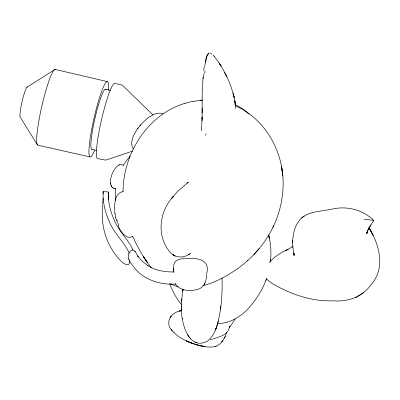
<?xml version="1.0" encoding="UTF-8"?>
<svg xmlns="http://www.w3.org/2000/svg" width="400" height="400" viewBox="0 0 400 400"><rect width="100%" height="100%" fill="white"/><g stroke="black" fill="none" stroke-linecap="round" stroke-linejoin="round"><path stroke-width="0.6" d="M181.475 306.025C180.42 320.26 187.685 351.88 207.665 340.975C215.895 334.285 217.96 323.13 219.845 313.25C221.855 301.65 222.405 289.835 222.025 278.08M201.415 130.86L202.07 119.115L202.165 107.895M202.12 113.14L202.22 91.845L203.05 77.215M181.47 306.49L181.92 297.79L183.015 289.225M103.19 193.805L103.205 191.52L108.455 192.035L108.215 199.555M173.38 271.94C173.525 267.84 172.82 262.02 177.435 260.005C182.515 257.88 188.245 258.28 193.615 258.6C203.09 258.71 209.605 263.5 206.61 273.825M173.375 272.135L173.39 271.72M202.07 119.115L202.155 117.06L201.995 120.835M205.8 135.41L205.865 133.805M103.01 198.12L102.68 203.87M123.04 192.035C123.095 151.13 150.985 109.295 192.635 101.455M367.555 230.49L367.425 232.83L367.4 230.495M206.745 274.44C206.455 279.855 204.945 286.345 199.485 288.74C191.695 291.665 180.04 291.515 175.2 283.62M102.61 204.87C101.495 217.06 102.655 229.63 107.62 240.92C110.37 247.34 114.015 253.415 118.675 258.63C121.375 261.12 124.39 265.43 128.5 264.625L129.495 263.09L129.845 260.74M203.515 78.475L203.89 73.71M181.635 301.455L181.835 298.78M293.97 253.02L294.075 255.44L292.62 245.055L292.65 240.17L292.575 242.32C292.86 233.63 295.06 224.1 301.615 217.96C309.885 211.165 321.07 211.41 331.055 209.335C346.3 205.465 362.39 209.515 373.805 220.335L368.595 228.845L366.745 233.005L367.765 230.395L366.82 233.84L367.475 230.465M115.765 189.165L115.54 200.735M108.41 192.01C107.88 201.705 110.365 211.41 114.315 220.21C118.735 231.315 128.33 239.335 133.04 250.175M103.155 191.505C102.53 201.925 105.17 212.38 109.43 221.835C114.075 233.575 124.265 241.97 129.365 253.335M203.75 70.51L204.315 66.41M220.47 309.285L220.905 306.07M204.765 65.91C205.965 61.765 205.09 55.29 209.25 52.82M270.39 261.64C271.515 252.745 270.835 243.61 268.61 234.93M182.69 291.265L183.02 289.205L182.825 290.395L182.9 289.96M182.825 290.395L183.025 289.185M205.63 62.21L207.01 56.155L208.675 53.18M217.555 323.755L218.27 321.035M226.525 332.64L225.2 336.445L222.39 341.3L219.51 344.295L216.305 346.17L212.67 347.05L207.41 347.045L197.315 344.975L205.11 346.75M216.6 326.86L217.405 324.305M217.605 323.475C230.175 323.74 241.36 316.225 249.495 307.23C256.635 298.82 262.85 289.405 266.41 278.89M265.875 280.535L266.615 278.27M215.54 329.75L216.35 327.595L215.445 330M203.065 285.68C213.88 282.825 223.95 277.685 233.265 271.57L233.74 271.26C260.25 254.155 279.53 225.415 282.505 193.72C286.98 158.325 268.385 120.27 235.155 105.625M235.065 318.86L232.885 322.665L229.38 327.485L229.945 326.245C228.97 329.1 227.885 332.25 225.21 333.965M225.2 336.445L224.355 338.195M272.875 227.425L273.7 225.76M204 284.835L205.095 282.725M367.65 230.45L370.865 224.8M123.36 165.28L126.63 160.43L129.95 156.565M138.21 127.9C134.29 133.595 129.125 141.83 133.195 148.68M222.39 341.3L222.965 340.5M139.81 125.85C145.515 119.55 153.79 111.195 163.13 113.545M137.49 128.825L140.48 124.985M222.32 341.39L221.775 342.065L222.25 341.48M253.86 254.595L259.22 248.56M129.05 157.535L129.905 156.61M269.265 262.515C274.36 256.695 280.905 252.34 288.045 249.425L285.385 250.735L290.515 247.915L292.81 246.225M266.46 279.045L272.615 283.795C290.97 294.275 311.675 301.675 333.08 300.795C347.205 302.11 362.15 297.21 370.545 285.295C386.005 268.555 379.455 244.825 368.865 227.34M292.835 246.335L292.04 247.12L292.915 246.38M189.695 253.92C182.89 259.13 172.26 257.63 168.14 249.685C156.42 233.435 160.095 210.57 173.325 196.35L171.62 198.54L177.48 191.565L188.415 182.075M247.335 260.78L247.895 260.32M304.145 216.16L301.615 217.96M187.15 183.11L188.155 182.37L187.555 182.805M224.745 334.35L221.305 336.105M188.645 254.605L190.975 253.065M26.875 87.255L55.04 69.415L107.31 81.59M363.735 292.57L355.515 297.75M132.665 236.445L130.52 237.39L127.17 236.955M119.055 165.06C112.625 167.585 105.05 187.67 115.875 188.825M119.605 164.835L121.995 164.64L123.725 165.565M118.87 165.135L119.755 164.775M220.82 336.32L213.265 338.93M215.47 346.46L216.205 346.205M132.315 151.205L105.71 160.115L97.455 158.575A38.615 4.835 -77.1 0 1 101.715 118.865A38.615 4.835 -77.1 0 1 114.925 83.375L122.385 85.15L152.98 114.98M181.945 310.465C169.76 312.145 163.55 324.28 174.22 332.77M184.99 103.41L185.25 103.35M192.675 101.445L202.065 100.175M210.24 339.47L212.735 339.09M200.225 100.275L202.205 100.155M115.2 188.865L115.795 188.835M174.14 271.945C165.035 272.175 155.58 270.53 147.74 265.675L148.09 265.885L141.785 260.82L137.7 255.93L138.115 256.5C136.345 254.215 134.445 247.35 130.555 250.89C126.15 254.925 128.905 261.225 132.305 264.945C141.65 279.25 159.57 285.275 176.04 283.99M123.05 191.605C113.675 193.14 114.39 206.58 114.97 213.575M363.99 219.32L373.805 220.335M91.795 149.33L96.515 150.38M89.97 156.885L38.125 145.27A38.895 4.87 -77.1 0 1 41.465 107.895A38.895 4.87 -77.1 0 1 55.04 69.415M202.67 346.305L200.115 345.725M105.645 89.2L110.465 90.335M178.335 286.835L175.415 285.995L170.435 283.74M191.735 343.135L197.45 345.015C189.465 342.66 180.335 338.92 173.95 332.51M196.435 342.655L195.365 342.215M234.77 104.325L243.09 109.065L248.95 114.06M126.745 236.595C122.425 234.485 119.99 229.97 118.2 225.71M113.355 188.335L113.775 188.55M173.205 254.905L175.07 255.99M210.505 53.21L210.8 53.41M211 53.565L211.31 53.825M212.965 54.925L214.26 56.315M211.415 53.925L211.74 54.235M112.595 187.745L112.145 187.245M214.035 56.045C225.645 71.065 234.175 89.385 235.66 108.45M189.11 336.925L190.405 338.49M151.525 267.885L147.895 263.35L143.38 256.445L147.3 262.42C141.495 254.215 136.645 245.335 132.68 236.105M181.62 304.685C176.415 298.505 172.53 291.31 169.685 283.77M171.355 329.46L172.285 330.675M128.655 258.94L129.1 259.56M187.645 334.79L188.85 336.59M37.33 144.725L20.39 117.395A15.65 1.96 -77.1 0 1 22.185 101.11A15.65 1.96 -77.1 0 1 27.52 86.94M224.575 72.545L226.685 76.91M134.855 251.14L135.165 251.91M268.65 235.29L269.52 238.77L268.62 235.135M114.9 213.12L116.56 221.285M115.56 217.16L115.605 217.46M110.69 182.91L110.85 184.08M182.225 318.17L182.295 318.735M293.94 252.95L294.075 255.44M181.475 307.83L181.555 310.945M173.49 268.345L173.51 271.1M92.215 149.295A30.855 3.865 -77.1 0 1 95.04 118.03A30.855 3.865 -77.1 0 1 105.99 89.495M94.615 150.2A38.645 4.84 -77.1 0 1 89.485 143.515A38.645 4.84 -77.1 0 1 101.18 92.735A38.645 4.84 -77.1 0 1 108.43 90.215M118.84 225.67A31.79 21.815 45.6 0 1 117.405 221.42M117.195 220.57A31.79 21.815 45.6 0 1 117.005 219.72M204.795 73.185A68.535 21.465 -79.9 0 1 205.035 70.805M270.72 259.23L270.4 261.705L270.72 259.23M171.02 316.23L170.205 317.23L171.02 316.23M179.74 311.085L179.45 311.175L181.045 310.69L179.74 311.085M191.94 343.215L188.935 342.03L191.94 343.215M189.18 342.135L186.185 340.805L189.18 342.135M174.895 255.885L173.035 254.775L174.895 255.885M219.7 63.785L219.205 62.995L221.065 65.98L219.7 63.785M371.365 232.11L369.135 227.885L373.065 235.43L371.365 232.11M111.745 186.64L111.345 185.815L111.745 186.64M233.89 96.1L233.125 93.2L234.24 97.53L233.89 96.1M235.28 103.94L234.855 100.725L235.485 105.715L235.28 103.94M282.77 175.96L281.58 166.585L282.77 175.96"/></g></svg>
